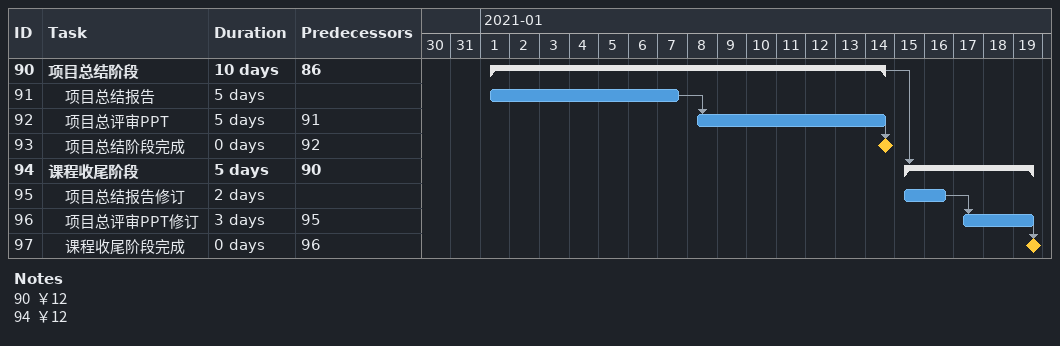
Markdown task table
| ID | Level | Task | Duration | Start | Finish | Predecessors |
|---|---|---|---|---|---|---|
| 90 | 1 | **项目总结阶段** | 10d | 2021-01-01 | 2021-01-14 | 86 |
| 91 | 2 | 项目总结报告 | 5d | 2021-01-01 | 2021-01-07 |  |
| 92 | 2 | 项目总评审PPT | 5d | 2021-01-08 | 2021-01-14 | 91 |
| 93 | 2 | 项目总结阶段完成 | 0d | 2021-01-14 | 2021-01-14 | 92 |
| 94 | 1 | **课程收尾阶段** | 5d | 2021-01-15 | 2021-01-19 | 90 |
| 95 | 2 | 项目总结报告修订 | 2d | 2021-01-15 | 2021-01-16 |  |
| 96 | 2 | 项目总评审PPT修订 | 3d | 2021-01-17 | 2021-01-19 | 95 |
| 97 | 2 | 课程收尾阶段完成 | 0d | 2021-01-19 | 2021-01-19 | 96 |

Notes
- 90: ￥12
- 94: ￥12
